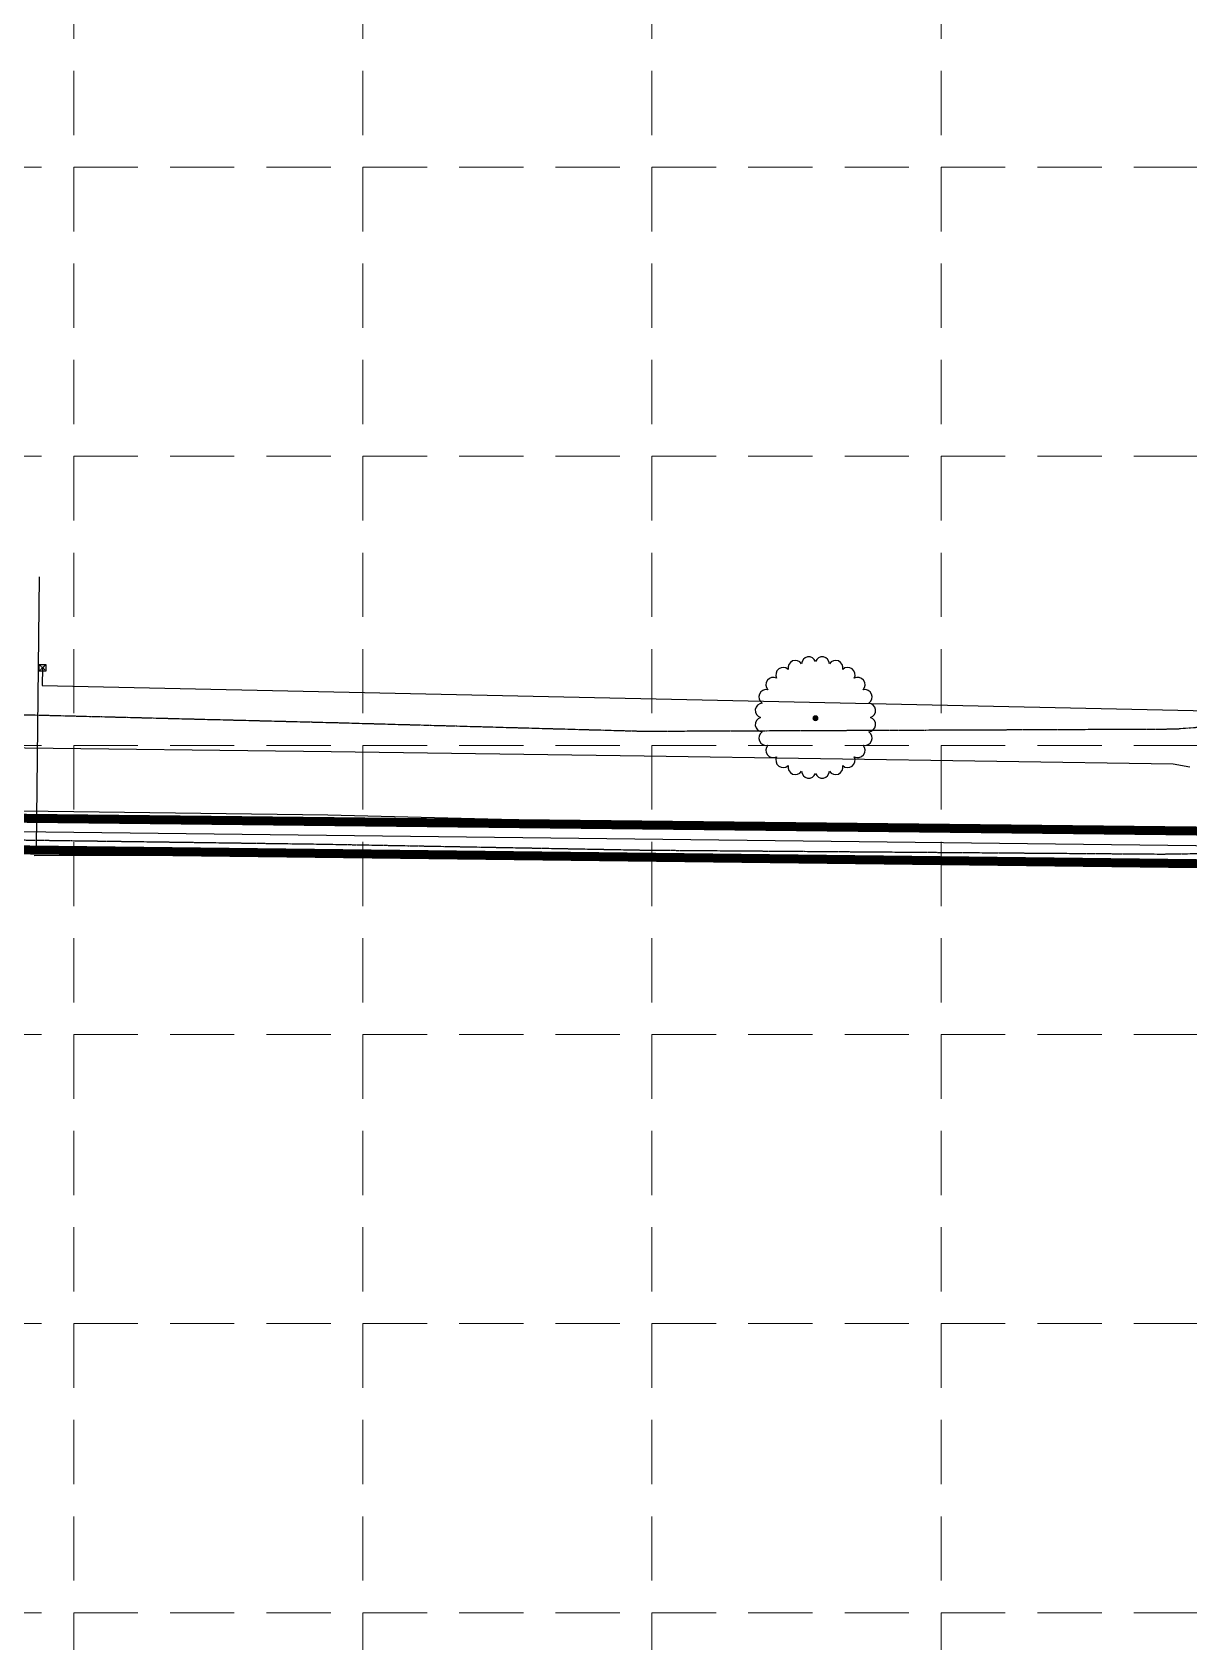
# Model space of a CAD drawing. Header units: inches. Extents: x 2602013 to 2607782, y 7036322 to 7039931.
# Drawn here: x 2605064 to 2605424, y 7038387 to 7038888 of the extents above; entities that cross this region are included whole.
import ezdxf

# ---------------------------------------------------------------- set-up
doc = ezdxf.new("R2010")
doc.units = ezdxf.units.IN
doc.header["$MEASUREMENT"] = 0
for name, pattern in [('DASHED', [0.8, 0.75, -0.05]), ('HIDDEN', [0.375, 0.25, -0.125]), ('SCREEK', [1.04, 0.9, -0.035, 0, -0.035, 0, -0.035, 0, -0.035])]:
    doc.linetypes.add(name, pattern=pattern)
for name, color, linetype in [('DITCH', 7, 'SCREEK'), ('EASPH-PVMT', 7, 'Continuous'), ('ETEL', 33, 'DASHED'), ('FENCEBW', 7, 'BWF'), ('GRID', 254, 'HIDDEN'), ('LIMITS OF DISTURBANCE', 1, 'HIDDEN'), ('PWAT', 4, 'Continuous'), ('TREE', 250, 'Continuous'), ('TREET', 250, 'Continuous')]:
    doc.layers.add(name, color=color, linetype=linetype)
doc.styles.get("Standard").update_dxf_attribs({"font": 'ARIAL.TTF'})
doc.styles.add('UTIL', font='romans.shx', dxfattribs={"width": 0.9})
doc.linetypes.add('ASPH-E', pattern='A,0.45,-0.05,0.9,[138,ltypeshp.shx,S=0.013,R=0,X=0,Y=0],0.45', length=1.85)
doc.linetypes.add('ASPH-E2', pattern='A,0.45,-0.05,0.9,[138,ltypeshp.shx,S=-0.013,R=0,X=0,Y=0],0.45', length=1.85)
doc.linetypes.add('BARBWIRE_1', pattern='A,1,-0.1,["X",Standard,S=0.075,R=0,X=-0.025,Y=-0.0375],-0.1', length=1.2)
doc.linetypes.add('BWF', pattern='A,0.9,-0.05,[135,ltypeshp.shx,S=0.03,R=0,X=0,Y=0],-0.05', length=1)
doc.linetypes.add('TELE', pattern='A,0.8,-0.05,0.8,-0.05,0.8,-0.15,["TELE",UTIL,S=0.08,R=0,X=-0.1,Y=-0.04],-0.2', length=2.85)

# ---------------------------------------------------------------- blocks, each defined once
blk = doc.blocks.new('treet')
at = {"layer": 'TREET', "const_width": 0.5}
blk.add_lwpolyline([(-0.25, 0, 1), (0.25, 0, 1)], format="xyb", close=True, dxfattribs=at)

msp = doc.modelspace()

# ---------------------------------------------------------------- linework, layer by layer
at = {"layer": 'DITCH'}
for p, q in [((2605029.92, 7038676.68), (2605158.03, 7038673.43)), ((2605158.03, 7038673.43), (2605254.41, 7038670.74)), ((2605254.41, 7038670.74), (2605420, 7038671.43)), ((2605420, 7038671.43), (2605447.91, 7038673.66)), ((2605006.18, 7038637.64), (2605154.6, 7038635.58)), ((2605154.6, 7038635.58), (2605255.04, 7038633.72)), ((2605255.04, 7038633.72), (2605415.8, 7038632.49)), ((2605415.8, 7038632.49), (2605504.28, 7038633.69))]:
    msp.add_line(p, q, dxfattribs=at)
at = {"layer": 'EASPH-PVMT', "linetype": 'ASPH-E2'}
for p, q in [((2604860.05, 7038668.09), (2605157.31, 7038664.43)), ((2605157.31, 7038664.43), (2605254.74, 7038663.1)), ((2605254.74, 7038663.1), (2605419.4, 7038660.59)), ((2605419.4, 7038660.59), (2605424.55, 7038659.65))]:
    msp.add_line(p, q, dxfattribs=at)
at = {"layer": 'EASPH-PVMT', "linetype": 'ASPH-E'}
for p, q in [((2605006.86, 7038646.63), (2605156.18, 7038644.73)), ((2605156.18, 7038644.73), (2605255.9, 7038642.21)), ((2605255.9, 7038642.21), (2605415.33, 7038639.75)), ((2605415.33, 7038639.75), (2605504.36, 7038640.56))]:
    msp.add_line(p, q, dxfattribs=at)
at = {"layer": 'ETEL', "color": 252, "linetype": 'TELE', "ltscale": 0.75}
msp.add_line((2605065.57, 7038634.38), (2605066.42, 7038718.74), dxfattribs=at)
at = {"layer": 'ETEL', "color": 252}
for p, q in [((2605066.38, 7038691.52), (2605068.48, 7038689.42)), ((2605068.48, 7038691.52), (2605066.38, 7038689.42))]:
    msp.add_line(p, q, dxfattribs=at)
at = {"layer": 'ETEL', "color": 252, "linetype": 'TELE', "ltscale": 0.8}
for p, q in [((2605067.43, 7038690.47), (2605067.33, 7038684.95)), ((2605067.33, 7038684.95), (2605439.98, 7038676.88))]:
    msp.add_line(p, q, dxfattribs=at)
at = {"layer": 'ETEL', "color": 252}
msp.add_lwpolyline([(2605066.38, 7038691.52), (2605068.48, 7038691.52), (2605068.48, 7038689.42), (2605066.38, 7038689.42)], close=True, dxfattribs=at)
at = {"layer": 'FENCEBW', "linetype": 'BARBWIRE_1'}
for p, q in [((2605064.77, 7038632.04), (2605153.6, 7038632.25)), ((2605153.6, 7038632.25), (2605319.7, 7038631.02)), ((2605319.7, 7038631.02), (2605415.7, 7038629.9)), ((2605415.7, 7038629.9), (2605494.23, 7038628.48))]:
    msp.add_line(p, q, dxfattribs=at)
at = {"layer": 'GRID', "color": 252, "linetype": 'HIDDEN', "lineweight": 0, "ltscale": 80}
for p, q in [((2605077.11, 7039836.31), (2605077.11, 7036685.92)), ((2605167.11, 7039836.31), (2605167.11, 7036685.92)), ((2605257.11, 7039836.31), (2605257.11, 7036685.92)), ((2605347.11, 7039836.31), (2605347.11, 7036685.92)), ((2602107.11, 7038846.31), (2607687.11, 7038846.31)), ((2602107.11, 7038756.31), (2607687.11, 7038756.31)), ((2602107.11, 7038666.31), (2607687.11, 7038666.31)), ((2602107.11, 7038576.31), (2607687.11, 7038576.31)), ((2602107.11, 7038486.31), (2607687.11, 7038486.31)), ((2602107.11, 7038396.31), (2607687.11, 7038396.31))]:
    msp.add_line(p, q, dxfattribs=at)
at = {"layer": 'LIMITS OF DISTURBANCE', "ltscale": 30, "const_width": 2.8}
for points in [[(2605500.92, 7038638.86), (2605008.91, 7038644.19), (2605006.63, 7038647.61), (2604974.74, 7038648.37), (2604967.52, 7038644.57), (2604783.58, 7038645.53), (2604782.09, 7038647.4), (2604752.94, 7038648.34), (2604750.51, 7038645.53), (2604118.04, 7038659.33), (2603818.12, 7038664.11), (2603491.46, 7038658.37)], [(2603258.37, 7038646.23), (2603723.36, 7038649.61), (2603892.06, 7038651.3), (2604174.87, 7038644.97), (2604522.99, 7038639.03), (2604756.27, 7038635.23), (2604759.23, 7038622.57), (2604779.07, 7038623.42), (2604779.91, 7038636.07), (2604974.08, 7038634.39), (2604981.26, 7038624.68), (2604999.83, 7038627.21), (2605009.11, 7038634.39), (2605498.96, 7038628.65)]]:
    msp.add_lwpolyline(points, dxfattribs=at)
at = {"layer": 'PWAT', "color": 4, "linetype": 'Continuous', "lineweight": 25}
msp.add_line((2605059.73, 7038639.46), (2605577.63, 7038633.43), dxfattribs=at)
at = {"layer": 'TREE'}
msp.add_lwpolyline([(2605325.17, 7038675, 0.836526), (2605324.58, 7038679.47, 0.836526), (2605322.85, 7038683.65, 0.836526), (2605320.1, 7038687.23, 0.836526), (2605316.52, 7038689.98, 0.836526), (2605312.35, 7038691.71, 0.832239), (2605308.02, 7038692.41, 0.832239), (2605303.69, 7038691.71, 0.836526), (2605299.52, 7038689.98, 0.836526), (2605295.93, 7038687.23, 0.836526), (2605293.19, 7038683.65, 0.836526), (2605291.46, 7038679.47, 0.836526), (2605290.87, 7038675, 0.836526), (2605291.46, 7038670.52, 0.836526), (2605293.19, 7038666.35, 0.836526), (2605295.93, 7038662.76, 0.836526), (2605299.52, 7038660.01, 0.836526), (2605303.69, 7038658.29, 0.832239), (2605308.02, 7038657.59, 0.832239), (2605312.35, 7038658.29, 0.836526), (2605316.52, 7038660.01, 0.836526), (2605320.1, 7038662.76, 0.836526), (2605322.85, 7038666.35, 0.836526), (2605324.58, 7038670.52, 0.836526)], format="xyb", close=True, dxfattribs=at)

# ---------------------------------------------------------------- block references
at = {"layer": 'TREET', "xscale": 1.865919999778271, "yscale": 1.865919999778271, "zscale": 1.865919999953452}
msp.add_blockref('treet', (2605308.02, 7038674.79), dxfattribs=at)

doc.saveas('drawing.dxf')
